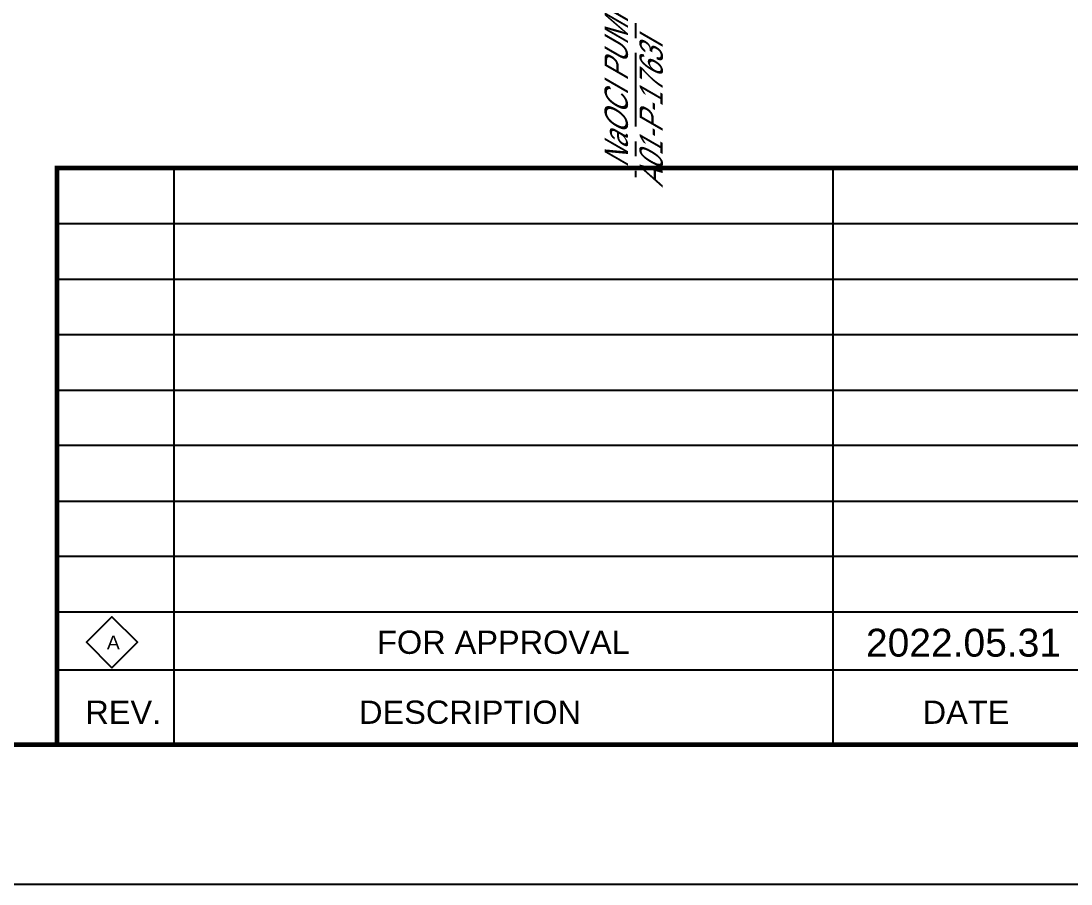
# Model space of a CAD drawing. Header units: millimetres. Extents: x 0 to 594, y 0 to 420.
# Drawn here: x 150.1 to 263, y 0 to 92.8 of the extents above; entities that cross this region are included whole.
import ezdxf
from ezdxf.enums import TextEntityAlignment as Align

# ---------------------------------------------------------------- set-up
doc = ezdxf.new("R2010")
doc.units = ezdxf.units.MM
doc.header["$LTSCALE"] = 0.25
doc.linetypes.add('CENTER', pattern=[50.8, 31.75, -6.35, 6.35, -6.35])
for name, color, linetype in [('TITLE', 7, 'Continuous'), ('열 추적 선', 7, 'CENTER'), ('치수', 1, 'Continuous')]:
    doc.layers.add(name, color=color, linetype=linetype)
doc.styles.add('AdskIsoMetric', font='arial.ttf', dxfattribs={"width": 0.8, "height": 2.5})
doc.styles.add('AdskIsoMetric30', font='arial.ttf', dxfattribs={"width": 0.8, "oblique": 30, "height": 2.5})
doc.styles.add('FF1', font='arial.ttf')
doc.styles.add('RomanS', font='arial.ttf')
doc.styles.get("Standard").update_dxf_attribs({"font": 'arial.ttf'})

msp = doc.modelspace()

# ---------------------------------------------------------------- linework, layer by layer
at = {"linetype": 'ByBlock', "lineweight": -2}
for p, q in [((166.559, 77), (166.559, 15.0687)), ((237.417, 77), (237.417, 15.0687))]:
    msp.add_line(p, q, dxfattribs=at)
for p, q in [((308.5763, 71), (154, 71)), ((308.5763, 65), (154, 65)), ((308.5763, 59.076), (154, 59.076)), ((308.5763, 53.076), (154, 53.076)), ((308.5763, 47.1521), (154, 47.1521)), ((308.5763, 41.1521), (154, 41.1521)), ((308.5763, 35.2281), (154, 35.2281)), ((308.5763, 29.2281), (154, 29.2281)), ((308.5763, 23), (154, 23))]:
    msp.add_line(p, q)
msp.add_lwpolyline([(0, 0), (594, 0), (594, 420), (0, 420)], close=True)
at = {"const_width": 0.5}
msp.add_lwpolyline([(15, 15), (579, 15), (579, 405), (15, 405)], close=True, dxfattribs=at)
at = {"linetype": 'ByBlock', "lineweight": -2, "const_width": 0.5}
msp.add_lwpolyline([(415, 77), (154, 77), (154, 15)], dxfattribs=at)
at = {"layer": 'TITLE', "color": 7, "linetype": 'Continuous'}
msp.add_lwpolyline([(159.9027, 23.2613), (162.6403, 25.999), (159.9027, 28.7366), (157.1651, 25.999)], close=True, dxfattribs=at)
at = {"layer": '열 추적 선', "color": 1}
msp.add_line((216.1776, 102.0925), (216.1776, 76.0247), dxfattribs=at)

# ---------------------------------------------------------------- texts
at = {"color": 7, "style": 'AdskIsoMetric'}
msp.add_text('FOR APPROVAL', height=2.5, dxfattribs=at).set_placement((201.988, 26), align=Align.MIDDLE_CENTER)
at = {"color": 7, "linetype": 'ByBlock', "lineweight": -2, "style": 'RomanS'}
for s, p in [('REV.', (161.1158, 17.2245)), ('DESCRIPTION', (198.4012, 17.2245)), ('DATE', (251.7185, 17.2245))]:
    msp.add_text(s, height=2.5, dxfattribs=at).set_placement(p, align=Align.CENTER)
at = {"color": 7}
msp.add_attdef('2022.05.31', text='', height=3, dxfattribs=at).set_placement((251.4515, 24.4518), align=Align.CENTER)
at = {"layer": 'TITLE', "color": 7, "linetype": 'Continuous', "style": 'FF1'}
msp.add_text('A', height=1.4952, dxfattribs=at).set_placement((159.3541, 25.2225))
at = {"layer": '치수', "color": 7, "style": 'AdskIsoMetric30', "oblique": 30, "width": 0.8}
for s, p in [('NaOCI PUMP', (215.3666, 77.0281)), ('A01-P-1763I', (219.1243, 74.8586))]:
    msp.add_text(s, height=2.5, rotation=90, dxfattribs=at).set_placement(p)

doc.saveas('drawing.dxf')
